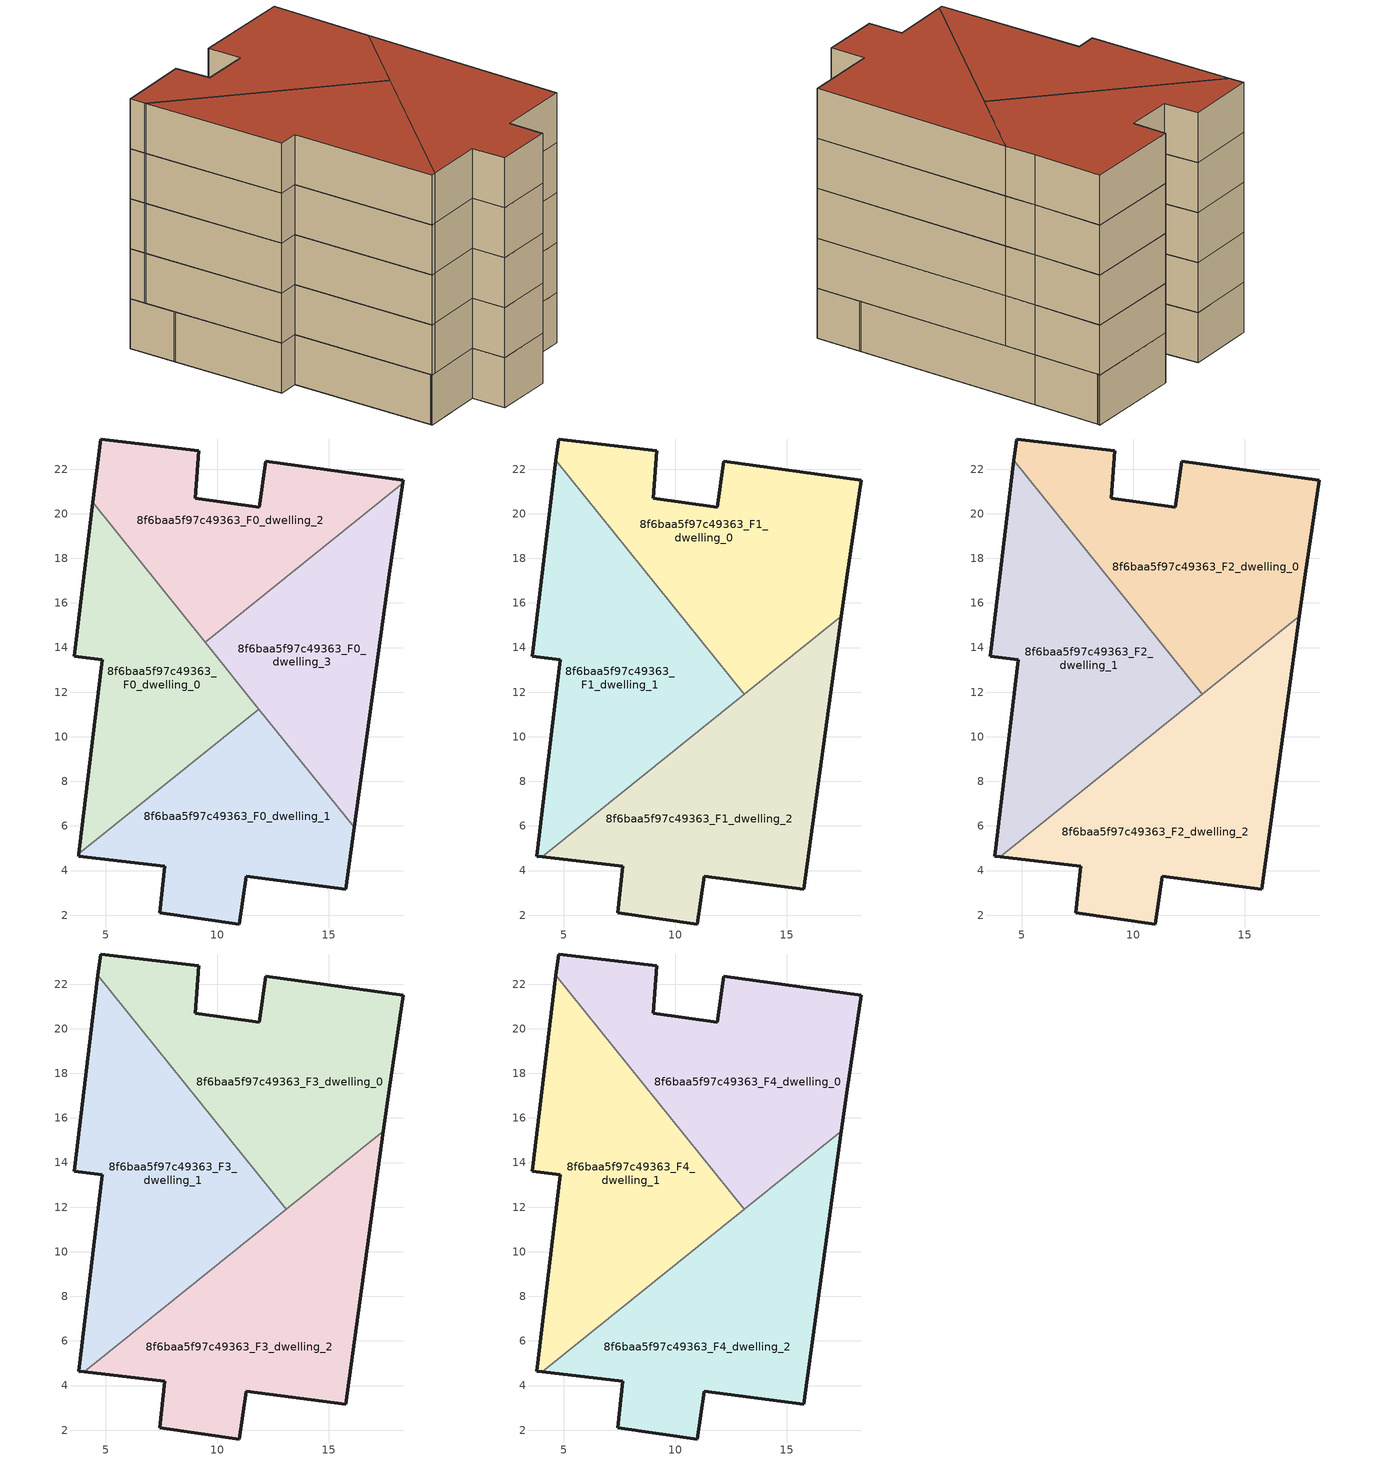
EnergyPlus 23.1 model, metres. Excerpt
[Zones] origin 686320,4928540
8f6baa5f97c49363_F0_dwelling_0
 floor ground (EU_floor_Construction): 11.86,11.24 4.41,20.51 3.58,13.61 4.84,13.46 3.79,4.75 z0
 wall outside (EU_wall_Construction): 3.79,4.75 4.84,13.46 3.58,13.61 4.41,20.51 z0:3
 wall to 8f6baa5f97c49363_F0_dwelling_1 (EU_wall_Construction): 11.86,11.24 3.79,4.75 z0:3
 wall to 8f6baa5f97c49363_F0_dwelling_2 (EU_wall_Construction): 4.41,20.51 9.45,14.24 z0:3
 wall to 8f6baa5f97c49363_F0_dwelling_3 (EU_wall_Construction): 9.45,14.24 11.86,11.24 z0:3
8f6baa5f97c49363_F0_dwelling_1
 floor ground (EU_floor_Construction): 15.74,3.16 16.13,5.93 11.86,11.24 3.79,4.75 3.78,4.64 7.64,4.18 7.41,2.11 10.98,1.6 11.29,3.74 z0
 wall outside (EU_wall_Construction): 16.13,5.93 15.74,3.16 11.29,3.74 10.98,1.6 7.41,2.11 7.64,4.18 3.78,4.64 3.79,4.75 z0:3
 wall to 8f6baa5f97c49363_F0_dwelling_3 (EU_wall_Construction): 11.86,11.24 16.13,5.93 z0:3
8f6baa5f97c49363_F0_dwelling_2
 floor ground (EU_floor_Construction): 18.3,21.36 18.32,21.51 12.17,22.36 11.88,20.29 8.99,20.69 9.17,22.82 4.76,23.35 4.41,20.51 9.45,14.24 z0
 wall outside (EU_wall_Construction): 4.41,20.51 4.76,23.35 9.17,22.82 8.99,20.69 11.88,20.29 12.17,22.36 18.32,21.51 18.3,21.36 z0:3
 wall to 8f6baa5f97c49363_F0_dwelling_3 (EU_wall_Construction): 18.3,21.36 9.45,14.24 z0:3
8f6baa5f97c49363_F0_dwelling_3
 floor ground (EU_floor_Construction): 16.13,5.93 17.7,17.28 18.3,21.36 9.45,14.24 z0
 wall outside (EU_wall_Construction): 18.3,21.36 17.7,17.28 16.13,5.93 z0:3
8f6baa5f97c49363_F1_dwelling_0
 floor to 8f6baa5f97c49363_F0_dwelling_2 (EU_floor_Construction): 18.3,21.36 18.32,21.51 12.17,22.36 11.88,20.29 8.99,20.69 9.17,22.82 4.76,23.35 4.64,22.4 10.51,15.1 z3
 floor to 8f6baa5f97c49363_F0_dwelling_3 (EU_floor_Construction): 17.44,15.4 17.7,17.28 18.3,21.36 10.51,15.1 13.08,11.9 z3
 wall outside (EU_wall_Construction): 4.64,22.4 4.76,23.35 9.17,22.82 8.99,20.69 11.88,20.29 12.17,22.36 18.32,21.51 17.7,17.28 17.44,15.4 z3:6
 wall to 8f6baa5f97c49363_F1_dwelling_1 (EU_wall_Construction): 13.08,11.9 4.64,22.4 z3:6
 wall to 8f6baa5f97c49363_F1_dwelling_2 (EU_wall_Construction): 17.44,15.4 13.08,11.9 z3:6
8f6baa5f97c49363_F1_dwelling_1
 floor to 8f6baa5f97c49363_F0_dwelling_0 (EU_floor_Construction): 11.86,11.24 4.41,20.51 3.58,13.61 4.84,13.46 3.79,4.75 z3
 floor to 8f6baa5f97c49363_F0_dwelling_2 (EU_floor_Construction): 10.51,15.1 4.64,22.4 4.41,20.51 9.45,14.24 z3
 floor to 8f6baa5f97c49363_F0_dwelling_1 (EU_floor_Construction): 12.02,11.04 11.86,11.24 3.79,4.75 3.78,4.64 4.03,4.61 z3
 floor to 8f6baa5f97c49363_F0_dwelling_3 (EU_floor_Construction): 13.08,11.9 10.51,15.1 9.45,14.24 12.02,11.04 z3
 wall outside (EU_wall_Construction): 4.03,4.61 3.78,4.64 4.84,13.46 3.58,13.61 4.64,22.4 z3:6
 wall to 8f6baa5f97c49363_F1_dwelling_2 (EU_wall_Construction): 13.08,11.9 4.03,4.61 z3:6
8f6baa5f97c49363_F1_dwelling_2
 floor to 8f6baa5f97c49363_F0_dwelling_1 (EU_floor_Construction): 15.74,3.16 16.13,5.93 12.02,11.04 4.03,4.61 7.64,4.18 7.41,2.11 10.98,1.6 11.29,3.74 z3
 floor to 8f6baa5f97c49363_F0_dwelling_3 (EU_floor_Construction): 16.13,5.93 17.44,15.4 12.02,11.04 z3
 wall outside (EU_wall_Construction): 17.44,15.4 15.74,3.16 11.29,3.74 10.98,1.6 7.41,2.11 7.64,4.18 4.03,4.61 z3:6
8f6baa5f97c49363_F2_dwelling_0
 floor to 8f6baa5f97c49363_F1_dwelling_0 (EU_floor_Construction): 17.44,15.4 17.7,17.28 18.32,21.51 12.17,22.36 11.88,20.29 8.99,20.69 9.17,22.82 4.76,23.35 4.64,22.4 13.08,11.9 z6
 wall outside (EU_wall_Construction): 4.64,22.4 4.76,23.35 9.17,22.82 8.99,20.69 11.88,20.29 12.17,22.36 18.32,21.51 17.7,17.28 17.44,15.4 z6:9
 wall to 8f6baa5f97c49363_F2_dwelling_1 (EU_wall_Construction): 13.08,11.9 4.64,22.4 z6:9
 wall to 8f6baa5f97c49363_F2_dwelling_2 (EU_wall_Construction): 17.44,15.4 13.08,11.9 z6:9
8f6baa5f97c49363_F2_dwelling_1
 floor to 8f6baa5f97c49363_F1_dwelling_1 (EU_floor_Construction): 13.08,11.9 4.64,22.4 3.58,13.61 4.84,13.46 3.78,4.64 4.03,4.61 z6
 wall outside (EU_wall_Construction): 4.03,4.61 3.78,4.64 4.84,13.46 3.58,13.61 4.64,22.4 z6:9
 wall to 8f6baa5f97c49363_F2_dwelling_2 (EU_wall_Construction): 13.08,11.9 4.03,4.61 z6:9
8f6baa5f97c49363_F2_dwelling_2
 floor to 8f6baa5f97c49363_F1_dwelling_2 (EU_floor_Construction): 15.74,3.16 17.44,15.4 4.03,4.61 7.64,4.18 7.41,2.11 10.98,1.6 11.29,3.74 z6
 wall outside (EU_wall_Construction): 17.44,15.4 15.74,3.16 11.29,3.74 10.98,1.6 7.41,2.11 7.64,4.18 4.03,4.61 z6:9
8f6baa5f97c49363_F3_dwelling_0
 floor to 8f6baa5f97c49363_F2_dwelling_0 (EU_floor_Construction): 17.44,15.4 17.7,17.28 18.32,21.51 12.17,22.36 11.88,20.29 8.99,20.69 9.17,22.82 4.76,23.35 4.64,22.4 13.08,11.9 z9
 wall outside (EU_wall_Construction): 4.64,22.4 4.76,23.35 9.17,22.82 8.99,20.69 11.88,20.29 12.17,22.36 18.32,21.51 17.7,17.28 17.44,15.4 z9:12
 wall to 8f6baa5f97c49363_F3_dwelling_1 (EU_wall_Construction): 13.08,11.9 4.64,22.4 z9:12
 wall to 8f6baa5f97c49363_F3_dwelling_2 (EU_wall_Construction): 17.44,15.4 13.08,11.9 z9:12
8f6baa5f97c49363_F3_dwelling_1
 floor to 8f6baa5f97c49363_F2_dwelling_1 (EU_floor_Construction): 13.08,11.9 4.64,22.4 3.58,13.61 4.84,13.46 3.78,4.64 4.03,4.61 z9
 wall outside (EU_wall_Construction): 4.03,4.61 3.78,4.64 4.84,13.46 3.58,13.61 4.64,22.4 z9:12
 wall to 8f6baa5f97c49363_F3_dwelling_2 (EU_wall_Construction): 13.08,11.9 4.03,4.61 z9:12
8f6baa5f97c49363_F3_dwelling_2
 floor to 8f6baa5f97c49363_F2_dwelling_2 (EU_floor_Construction): 15.74,3.16 17.44,15.4 4.03,4.61 7.64,4.18 7.41,2.11 10.98,1.6 11.29,3.74 z9
 wall outside (EU_wall_Construction): 17.44,15.4 15.74,3.16 11.29,3.74 10.98,1.6 7.41,2.11 7.64,4.18 4.03,4.61 z9:12
8f6baa5f97c49363_F4_dwelling_0
 floor to 8f6baa5f97c49363_F3_dwelling_0 (EU_floor_Construction): 17.44,15.4 17.7,17.28 18.32,21.51 12.17,22.36 11.88,20.29 8.99,20.69 9.17,22.82 4.76,23.35 4.64,22.4 13.08,11.9 z12
 wall outside (EU_wall_Construction): 4.64,22.4 4.76,23.35 9.17,22.82 8.99,20.69 11.88,20.29 12.17,22.36 18.32,21.51 17.7,17.28 17.44,15.4 z12:15
 wall to 8f6baa5f97c49363_F4_dwelling_1 (EU_wall_Construction): 13.08,11.9 4.64,22.4 z12:15
 wall to 8f6baa5f97c49363_F4_dwelling_2 (EU_wall_Construction): 17.44,15.4 13.08,11.9 z12:15
 roof outside (EU_roof_Construction): 18.32,21.51 17.7,17.28 17.44,15.4 13.08,11.9 4.64,22.4 4.76,23.35 9.17,22.82 8.99,20.69 11.88,20.29 12.17,22.36 z15
8f6baa5f97c49363_F4_dwelling_1
 floor to 8f6baa5f97c49363_F3_dwelling_1 (EU_floor_Construction): 13.08,11.9 4.64,22.4 3.58,13.61 4.84,13.46 3.78,4.64 4.03,4.61 z12
 wall outside (EU_wall_Construction): 4.03,4.61 3.78,4.64 4.84,13.46 3.58,13.61 4.64,22.4 z12:15
 wall to 8f6baa5f97c49363_F4_dwelling_2 (EU_wall_Construction): 13.08,11.9 4.03,4.61 z12:15
 roof outside (EU_roof_Construction): 4.64,22.4 13.08,11.9 4.03,4.61 3.78,4.64 4.84,13.46 3.58,13.61 z15
8f6baa5f97c49363_F4_dwelling_2
 floor to 8f6baa5f97c49363_F3_dwelling_2 (EU_floor_Construction): 15.74,3.16 17.44,15.4 4.03,4.61 7.64,4.18 7.41,2.11 10.98,1.6 11.29,3.74 z12
 wall outside (EU_wall_Construction): 17.44,15.4 15.74,3.16 11.29,3.74 10.98,1.6 7.41,2.11 7.64,4.18 4.03,4.61 z12:15
 roof outside (EU_roof_Construction): 17.44,15.4 15.74,3.16 11.29,3.74 10.98,1.6 7.41,2.11 7.64,4.18 4.03,4.61 z15
[Building]
EU S2 Campaign: North Axis=0; Terrain=City; Solar Distribution=FullExterior
[Site:Location]
Bologna: Latitude=44.5; Longitude=11.25; Time Zone=1; Elevation=37
[SizingPeriod:WeatherFileDays]
AnnualSizingPeriod: Begin Month=1; Begin Day of Month=1; End Month=12; End Day of Month=31; Day of Week for Start Day=Monday; Use Weather File Daylight Saving Period=No; Use Weather File Rain and Snow Indicators=No
[MATERIAL]
EU_InternalMass_Material: Roughness=MediumRough; Thickness=0.1; Conductivity=1; Density=1800; Specific Heat=900; Thermal Absorptance=0.9; Solar Absorptance=0.7; Visible Absorptance=0.7
[MATERIAL:NOMASS] Roughness=MediumRough; Thermal Absorptance=0.9; Solar Absorptance=0.7; Visible Absorptance=0.7
Name | Thermal Resistance
EU_wall_NoMass | 0.905828
EU_roof_NoMass | 0.37593
EU_floor_NoMass | 0.67114
[CONSTRUCTION]
EU_wall_Construction: EU_wall_NoMass
EU_roof_Construction: EU_roof_NoMass
EU_floor_Construction: EU_floor_NoMass
EU_InternalMass_Construction: EU_InternalMass_Material
[ZONE] Type=1; Multiplier=1; Ceiling Height=autocalculate; Floor Area=autocalculate; Part of Total Floor Area=Yes
Name | Volume
8f6baa5f97c49363_F0_dwelling_0 | 181.097
8f6baa5f97c49363_F1_dwelling_0; 8f6baa5f97c49363_F2_dwelling_0; 8f6baa5f97c49363_F3_dwelling_0; 8f6baa5f97c49363_F4_dwelling_0 | 241.479
8f6baa5f97c49363_F0_dwelling_1 | 181.113
8f6baa5f97c49363_F1_dwelling_1; 8f6baa5f97c49363_F2_dwelling_1; 8f6baa5f97c49363_F3_dwelling_1; 8f6baa5f97c49363_F4_dwelling_1 | 241.491
8f6baa5f97c49363_F0_dwelling_2 | 181.11
8f6baa5f97c49363_F1_dwelling_2; 8f6baa5f97c49363_F2_dwelling_2; 8f6baa5f97c49363_F3_dwelling_2; 8f6baa5f97c49363_F4_dwelling_2 | 241.469
8f6baa5f97c49363_F0_dwelling_3 | 181.104
[INTERNALMASS] Construction=EU_InternalMass_Construction
Name | Zone or ZoneList | Surface Area
8f6baa5f97c49363_F0_dwelling_0_EU_InternalMass | 8f6baa5f97c49363_F0_dwelling_0 | 60.3653
8f6baa5f97c49363_F0_dwelling_1_EU_InternalMass | 8f6baa5f97c49363_F0_dwelling_1 | 60.3706
8f6baa5f97c49363_F0_dwelling_2_EU_InternalMass | 8f6baa5f97c49363_F0_dwelling_2 | 60.3704
8f6baa5f97c49363_F0_dwelling_3_EU_InternalMass | 8f6baa5f97c49363_F0_dwelling_3 | 60.3679
8f6baa5f97c49363_F1_dwelling_0_EU_InternalMass | 8f6baa5f97c49363_F1_dwelling_0 | 80.4935
8f6baa5f97c49363_F1_dwelling_1_EU_InternalMass | 8f6baa5f97c49363_F1_dwelling_1 | 80.4958
8f6baa5f97c49363_F1_dwelling_2_EU_InternalMass | 8f6baa5f97c49363_F1_dwelling_2 | 80.4897
8f6baa5f97c49363_F2_dwelling_0_EU_InternalMass | 8f6baa5f97c49363_F2_dwelling_0 | 80.4935
8f6baa5f97c49363_F2_dwelling_1_EU_InternalMass | 8f6baa5f97c49363_F2_dwelling_1 | 80.4958
8f6baa5f97c49363_F2_dwelling_2_EU_InternalMass | 8f6baa5f97c49363_F2_dwelling_2 | 80.4897
8f6baa5f97c49363_F3_dwelling_0_EU_InternalMass | 8f6baa5f97c49363_F3_dwelling_0 | 80.4935
8f6baa5f97c49363_F3_dwelling_1_EU_InternalMass | 8f6baa5f97c49363_F3_dwelling_1 | 80.4958
8f6baa5f97c49363_F3_dwelling_2_EU_InternalMass | 8f6baa5f97c49363_F3_dwelling_2 | 80.4897
8f6baa5f97c49363_F4_dwelling_0_EU_InternalMass | 8f6baa5f97c49363_F4_dwelling_0 | 80.4935
8f6baa5f97c49363_F4_dwelling_1_EU_InternalMass | 8f6baa5f97c49363_F4_dwelling_1 | 80.4958
8f6baa5f97c49363_F4_dwelling_2_EU_InternalMass | 8f6baa5f97c49363_F4_dwelling_2 | 80.4897
[OTHEREQUIPMENT] Fuel Type=Electricity; Design Level Calculation Method=Watts/Area; Power per Zone Floor Area=1; Fraction Latent=0; Fraction Radiant=0; Fraction Lost=0; Carbon Dioxide Generation Rate=0; EndUse Subcategory=EU_Step8_InternalGains
Name | Zone or ZoneList or Space or SpaceList | Schedule
EU_Step8_InternalGain_8f6baa5f97c49363_F0_dwelling_0_f000 | 8f6baa5f97c49363_F0_dwelling_0 | EU_Step8_GainSchedule_8f6baa5f97c49363_F0_dwelling_0_f000
EU_Step8_InternalGain_8f6baa5f97c49363_F0_dwelling_1_f000 | 8f6baa5f97c49363_F0_dwelling_1 | EU_Step8_GainSchedule_8f6baa5f97c49363_F0_dwelling_1_f000
EU_Step8_InternalGain_8f6baa5f97c49363_F0_dwelling_2_f000 | 8f6baa5f97c49363_F0_dwelling_2 | EU_Step8_GainSchedule_8f6baa5f97c49363_F0_dwelling_2_f000
EU_Step8_InternalGain_8f6baa5f97c49363_F0_dwelling_3_f000 | 8f6baa5f97c49363_F0_dwelling_3 | EU_Step8_GainSchedule_8f6baa5f97c49363_F0_dwelling_3_f000
EU_Step8_InternalGain_8f6baa5f97c49363_F1_dwelling_0_f000 | 8f6baa5f97c49363_F1_dwelling_0 | EU_Step8_GainSchedule_8f6baa5f97c49363_F1_dwelling_0_f000
EU_Step8_InternalGain_8f6baa5f97c49363_F1_dwelling_1_f000 | 8f6baa5f97c49363_F1_dwelling_1 | EU_Step8_GainSchedule_8f6baa5f97c49363_F1_dwelling_1_f000
EU_Step8_InternalGain_8f6baa5f97c49363_F1_dwelling_2_f000 | 8f6baa5f97c49363_F1_dwelling_2 | EU_Step8_GainSchedule_8f6baa5f97c49363_F1_dwelling_2_f000
EU_Step8_InternalGain_8f6baa5f97c49363_F2_dwelling_0_f000 | 8f6baa5f97c49363_F2_dwelling_0 | EU_Step8_GainSchedule_8f6baa5f97c49363_F2_dwelling_0_f000
EU_Step8_InternalGain_8f6baa5f97c49363_F2_dwelling_1_f000 | 8f6baa5f97c49363_F2_dwelling_1 | EU_Step8_GainSchedule_8f6baa5f97c49363_F2_dwelling_1_f000
EU_Step8_InternalGain_8f6baa5f97c49363_F2_dwelling_2_f000 | 8f6baa5f97c49363_F2_dwelling_2 | EU_Step8_GainSchedule_8f6baa5f97c49363_F2_dwelling_2_f000
EU_Step8_InternalGain_8f6baa5f97c49363_F3_dwelling_0_f000 | 8f6baa5f97c49363_F3_dwelling_0 | EU_Step8_GainSchedule_8f6baa5f97c49363_F3_dwelling_0_f000
EU_Step8_InternalGain_8f6baa5f97c49363_F3_dwelling_1_f000 | 8f6baa5f97c49363_F3_dwelling_1 | EU_Step8_GainSchedule_8f6baa5f97c49363_F3_dwelling_1_f000
EU_Step8_InternalGain_8f6baa5f97c49363_F3_dwelling_2_f000 | 8f6baa5f97c49363_F3_dwelling_2 | EU_Step8_GainSchedule_8f6baa5f97c49363_F3_dwelling_2_f000
EU_Step8_InternalGain_8f6baa5f97c49363_F4_dwelling_0_f000 | 8f6baa5f97c49363_F4_dwelling_0 | EU_Step8_GainSchedule_8f6baa5f97c49363_F4_dwelling_0_f000
EU_Step8_InternalGain_8f6baa5f97c49363_F4_dwelling_1_f000 | 8f6baa5f97c49363_F4_dwelling_1 | EU_Step8_GainSchedule_8f6baa5f97c49363_F4_dwelling_1_f000
EU_Step8_InternalGain_8f6baa5f97c49363_F4_dwelling_2_f000 | 8f6baa5f97c49363_F4_dwelling_2 | EU_Step8_GainSchedule_8f6baa5f97c49363_F4_dwelling_2_f000
[ZONEVENTILATION:DESIGNFLOWRATE] Schedule=EU_AlwaysOn; Design Flow Rate Calculation Method=AirChanges/Hour; Air Changes per Hour=0.73129; Ventilation Type=Natural; Fan Pressure Rise=0; Fan Total Efficiency=1; Constant Term Coefficient=1; Temperature Term Coefficient=0; Velocity Term Coefficient=0; Velocity Squared Term Coefficient=0; Minimum Indoor Temperature=-100; Maximum Indoor Temperature=100; Delta Temperature=-100; Minimum Outdoor Temperature=-100; Maximum Outdoor Temperature=100; Maximum Wind Speed=40
Name | Zone or ZoneList or Space or SpaceList
EU_ConstantAir_8f6baa5f97c49363_F0_dwelling_0 | 8f6baa5f97c49363_F0_dwelling_0
EU_ConstantAir_8f6baa5f97c49363_F0_dwelling_1 | 8f6baa5f97c49363_F0_dwelling_1
EU_ConstantAir_8f6baa5f97c49363_F0_dwelling_2 | 8f6baa5f97c49363_F0_dwelling_2
EU_ConstantAir_8f6baa5f97c49363_F0_dwelling_3 | 8f6baa5f97c49363_F0_dwelling_3
EU_ConstantAir_8f6baa5f97c49363_F1_dwelling_0 | 8f6baa5f97c49363_F1_dwelling_0
EU_ConstantAir_8f6baa5f97c49363_F1_dwelling_1 | 8f6baa5f97c49363_F1_dwelling_1
EU_ConstantAir_8f6baa5f97c49363_F1_dwelling_2 | 8f6baa5f97c49363_F1_dwelling_2
EU_ConstantAir_8f6baa5f97c49363_F2_dwelling_0 | 8f6baa5f97c49363_F2_dwelling_0
EU_ConstantAir_8f6baa5f97c49363_F2_dwelling_1 | 8f6baa5f97c49363_F2_dwelling_1
EU_ConstantAir_8f6baa5f97c49363_F2_dwelling_2 | 8f6baa5f97c49363_F2_dwelling_2
EU_ConstantAir_8f6baa5f97c49363_F3_dwelling_0 | 8f6baa5f97c49363_F3_dwelling_0
EU_ConstantAir_8f6baa5f97c49363_F3_dwelling_1 | 8f6baa5f97c49363_F3_dwelling_1
EU_ConstantAir_8f6baa5f97c49363_F3_dwelling_2 | 8f6baa5f97c49363_F3_dwelling_2
EU_ConstantAir_8f6baa5f97c49363_F4_dwelling_0 | 8f6baa5f97c49363_F4_dwelling_0
EU_ConstantAir_8f6baa5f97c49363_F4_dwelling_1 | 8f6baa5f97c49363_F4_dwelling_1
EU_ConstantAir_8f6baa5f97c49363_F4_dwelling_2 | 8f6baa5f97c49363_F4_dwelling_2
[HVACTEMPLATE:THERMOSTAT] Constant Heating Setpoint=20; Constant Cooling Setpoint=50
EU_HeatOnly_8f6baa5f97c49363_F0_dwelling_0; EU_HeatOnly_8f6baa5f97c49363_F0_dwelling_1; EU_HeatOnly_8f6baa5f97c49363_F0_dwelling_2; EU_HeatOnly_8f6baa5f97c49363_F0_dwelling_3; EU_HeatOnly_8f6baa5f97c49363_F1_dwelling_0; EU_HeatOnly_8f6baa5f97c49363_F1_dwelling_1; EU_HeatOnly_8f6baa5f97c49363_F1_dwelling_2; EU_HeatOnly_8f6baa5f97c49363_F2_dwelling_0; EU_HeatOnly_8f6baa5f97c49363_F2_dwelling_1; EU_HeatOnly_8f6baa5f97c49363_F2_dwelling_2; EU_HeatOnly_8f6baa5f97c49363_F3_dwelling_0; EU_HeatOnly_8f6baa5f97c49363_F3_dwelling_1; EU_HeatOnly_8f6baa5f97c49363_F3_dwelling_2; EU_HeatOnly_8f6baa5f97c49363_F4_dwelling_0; EU_HeatOnly_8f6baa5f97c49363_F4_dwelling_1; EU_HeatOnly_8f6baa5f97c49363_F4_dwelling_2
[HVACTEMPLATE:ZONE:IDEALLOADSAIRSYSTEM] System Availability Schedule=EU_AlwaysOn; Maximum Heating Supply Air Temperature=50; Minimum Cooling Supply Air Temperature=13; Maximum Heating Supply Air Humidity Ratio=0.0156; Minimum Cooling Supply Air Humidity Ratio=0.0077; Heating Limit=NoLimit; Cooling Limit=NoLimit; Heating Availability Schedule=EU_AlwaysOn; Cooling Availability Schedule=EU_CoolingOff; Dehumidification Control Type=ConstantSensibleHeatRatio; Cooling Sensible Heat Ratio=0.7; Dehumidification Setpoint=60; Humidification Control Type=None; Humidification Setpoint=30; Outdoor Air Method=None; Outdoor Air Flow Rate per Person=0.00944; Outdoor Air Flow Rate per Zone Floor Area=0; Outdoor Air Flow Rate per Zone=0; Demand Controlled Ventilation Type=None; Outdoor Air Economizer Type=NoEconomizer; Heat Recovery Type=None; Sensible Heat Recovery Effectiveness=0.7; Latent Heat Recovery Effectiveness=0.65
Name | Template Thermostat
8f6baa5f97c49363_F0_dwelling_0 | EU_HeatOnly_8f6baa5f97c49363_F0_dwelling_0
8f6baa5f97c49363_F0_dwelling_1 | EU_HeatOnly_8f6baa5f97c49363_F0_dwelling_1
8f6baa5f97c49363_F0_dwelling_2 | EU_HeatOnly_8f6baa5f97c49363_F0_dwelling_2
8f6baa5f97c49363_F0_dwelling_3 | EU_HeatOnly_8f6baa5f97c49363_F0_dwelling_3
8f6baa5f97c49363_F1_dwelling_0 | EU_HeatOnly_8f6baa5f97c49363_F1_dwelling_0
8f6baa5f97c49363_F1_dwelling_1 | EU_HeatOnly_8f6baa5f97c49363_F1_dwelling_1
8f6baa5f97c49363_F1_dwelling_2 | EU_HeatOnly_8f6baa5f97c49363_F1_dwelling_2
8f6baa5f97c49363_F2_dwelling_0 | EU_HeatOnly_8f6baa5f97c49363_F2_dwelling_0
8f6baa5f97c49363_F2_dwelling_1 | EU_HeatOnly_8f6baa5f97c49363_F2_dwelling_1
8f6baa5f97c49363_F2_dwelling_2 | EU_HeatOnly_8f6baa5f97c49363_F2_dwelling_2
8f6baa5f97c49363_F3_dwelling_0 | EU_HeatOnly_8f6baa5f97c49363_F3_dwelling_0
8f6baa5f97c49363_F3_dwelling_1 | EU_HeatOnly_8f6baa5f97c49363_F3_dwelling_1
8f6baa5f97c49363_F3_dwelling_2 | EU_HeatOnly_8f6baa5f97c49363_F3_dwelling_2
8f6baa5f97c49363_F4_dwelling_0 | EU_HeatOnly_8f6baa5f97c49363_F4_dwelling_0
8f6baa5f97c49363_F4_dwelling_1 | EU_HeatOnly_8f6baa5f97c49363_F4_dwelling_1
8f6baa5f97c49363_F4_dwelling_2 | EU_HeatOnly_8f6baa5f97c49363_F4_dwelling_2
[SIZING:ZONE] Zone Cooling Design Supply Air Temperature Input Method=SupplyAirTemperature; Zone Cooling Design Supply Air Temperature=13; Zone Heating Design Supply Air Temperature Input Method=SupplyAirTemperature; Zone Heating Design Supply Air Temperature=50; Zone Cooling Design Supply Air Humidity Ratio=0.008; Zone Heating Design Supply Air Humidity Ratio=0.008; Cooling Design Air Flow Method=DesignDay; Cooling Design Air Flow Rate=0; Cooling Minimum Air Flow per Zone Floor Area=0.000762; Cooling Minimum Air Flow=0; Cooling Minimum Air Flow Fraction=0.2; Heating Design Air Flow Method=DesignDay; Heating Design Air Flow Rate=0; Heating Maximum Air Flow per Zone Floor Area=0.002032; Heating Maximum Air Flow=0.141576; Heating Maximum Air Flow Fraction=0.3; Account for Dedicated Outdoor Air System=No; Dedicated Outdoor Air System Control Strategy=NeutralSupplyAir; Dedicated Outdoor Air Low Setpoint Temperature for Design=autosize; Dedicated Outdoor Air High Setpoint Temperature for Design=autosize; Zone Load Sizing Method=Sensible Load Only No Latent Load; Zone Latent Cooling Design Supply Air Humidity Ratio Input Method=HumidityRatioDifference; Zone Cooling Design Supply Air Humidity Ratio Difference=0.005; Zone Latent Heating Design Supply Air Humidity Ratio Input Method=HumidityRatioDifference; Zone Humidification Design Supply Air Humidity Ratio Difference=0.005
8f6baa5f97c49363_F0_dwelling_0; 8f6baa5f97c49363_F0_dwelling_1; 8f6baa5f97c49363_F0_dwelling_2; 8f6baa5f97c49363_F0_dwelling_3; 8f6baa5f97c49363_F1_dwelling_0; 8f6baa5f97c49363_F1_dwelling_1; 8f6baa5f97c49363_F1_dwelling_2; 8f6baa5f97c49363_F2_dwelling_0; 8f6baa5f97c49363_F2_dwelling_1; 8f6baa5f97c49363_F2_dwelling_2; 8f6baa5f97c49363_F3_dwelling_0; 8f6baa5f97c49363_F3_dwelling_1; 8f6baa5f97c49363_F3_dwelling_2; 8f6baa5f97c49363_F4_dwelling_0; 8f6baa5f97c49363_F4_dwelling_1; 8f6baa5f97c49363_F4_dwelling_2
[SCHEDULE:CONSTANT]
Name | Hourly Value
EU_AlwaysOn | 1
EU_CoolingOff | 0
[SCHEDULE:FILE] Column Number=1; Rows to Skip at Top=0; Number of Hours of Data=8760; Column Separator=Comma; Interpolate to Timestep=No; Minutes per Item=60; Adjust Schedule for Daylight Savings=Yes
Name | File
EU_Step8_GainSchedule_8f6baa5f97c49363_F0_dwelling_0_f000 | ../../schedules/8f6baa5f97c49363/8f6baa5f97c49363_F0_dwelling_0_f000_gain.csv
EU_Step8_GainSchedule_8f6baa5f97c49363_F0_dwelling_1_f000 | ../../schedules/8f6baa5f97c49363/8f6baa5f97c49363_F0_dwelling_1_f000_gain.csv
EU_Step8_GainSchedule_8f6baa5f97c49363_F0_dwelling_2_f000 | ../../schedules/8f6baa5f97c49363/8f6baa5f97c49363_F0_dwelling_2_f000_gain.csv
EU_Step8_GainSchedule_8f6baa5f97c49363_F0_dwelling_3_f000 | ../../schedules/8f6baa5f97c49363/8f6baa5f97c49363_F0_dwelling_3_f000_gain.csv
EU_Step8_GainSchedule_8f6baa5f97c49363_F1_dwelling_0_f000 | ../../schedules/8f6baa5f97c49363/8f6baa5f97c49363_F1_dwelling_0_f000_gain.csv
EU_Step8_GainSchedule_8f6baa5f97c49363_F1_dwelling_1_f000 | ../../schedules/8f6baa5f97c49363/8f6baa5f97c49363_F1_dwelling_1_f000_gain.csv
EU_Step8_GainSchedule_8f6baa5f97c49363_F1_dwelling_2_f000 | ../../schedules/8f6baa5f97c49363/8f6baa5f97c49363_F1_dwelling_2_f000_gain.csv
EU_Step8_GainSchedule_8f6baa5f97c49363_F2_dwelling_0_f000 | ../../schedules/8f6baa5f97c49363/8f6baa5f97c49363_F2_dwelling_0_f000_gain.csv
EU_Step8_GainSchedule_8f6baa5f97c49363_F2_dwelling_1_f000 | ../../schedules/8f6baa5f97c49363/8f6baa5f97c49363_F2_dwelling_1_f000_gain.csv
EU_Step8_GainSchedule_8f6baa5f97c49363_F2_dwelling_2_f000 | ../../schedules/8f6baa5f97c49363/8f6baa5f97c49363_F2_dwelling_2_f000_gain.csv
EU_Step8_GainSchedule_8f6baa5f97c49363_F3_dwelling_0_f000 | ../../schedules/8f6baa5f97c49363/8f6baa5f97c49363_F3_dwelling_0_f000_gain.csv
EU_Step8_GainSchedule_8f6baa5f97c49363_F3_dwelling_1_f000 | ../../schedules/8f6baa5f97c49363/8f6baa5f97c49363_F3_dwelling_1_f000_gain.csv
EU_Step8_GainSchedule_8f6baa5f97c49363_F3_dwelling_2_f000 | ../../schedules/8f6baa5f97c49363/8f6baa5f97c49363_F3_dwelling_2_f000_gain.csv
EU_Step8_GainSchedule_8f6baa5f97c49363_F4_dwelling_0_f000 | ../../schedules/8f6baa5f97c49363/8f6baa5f97c49363_F4_dwelling_0_f000_gain.csv
EU_Step8_GainSchedule_8f6baa5f97c49363_F4_dwelling_1_f000 | ../../schedules/8f6baa5f97c49363/8f6baa5f97c49363_F4_dwelling_1_f000_gain.csv
EU_Step8_GainSchedule_8f6baa5f97c49363_F4_dwelling_2_f000 | ../../schedules/8f6baa5f97c49363/8f6baa5f97c49363_F4_dwelling_2_f000_gain.csv
